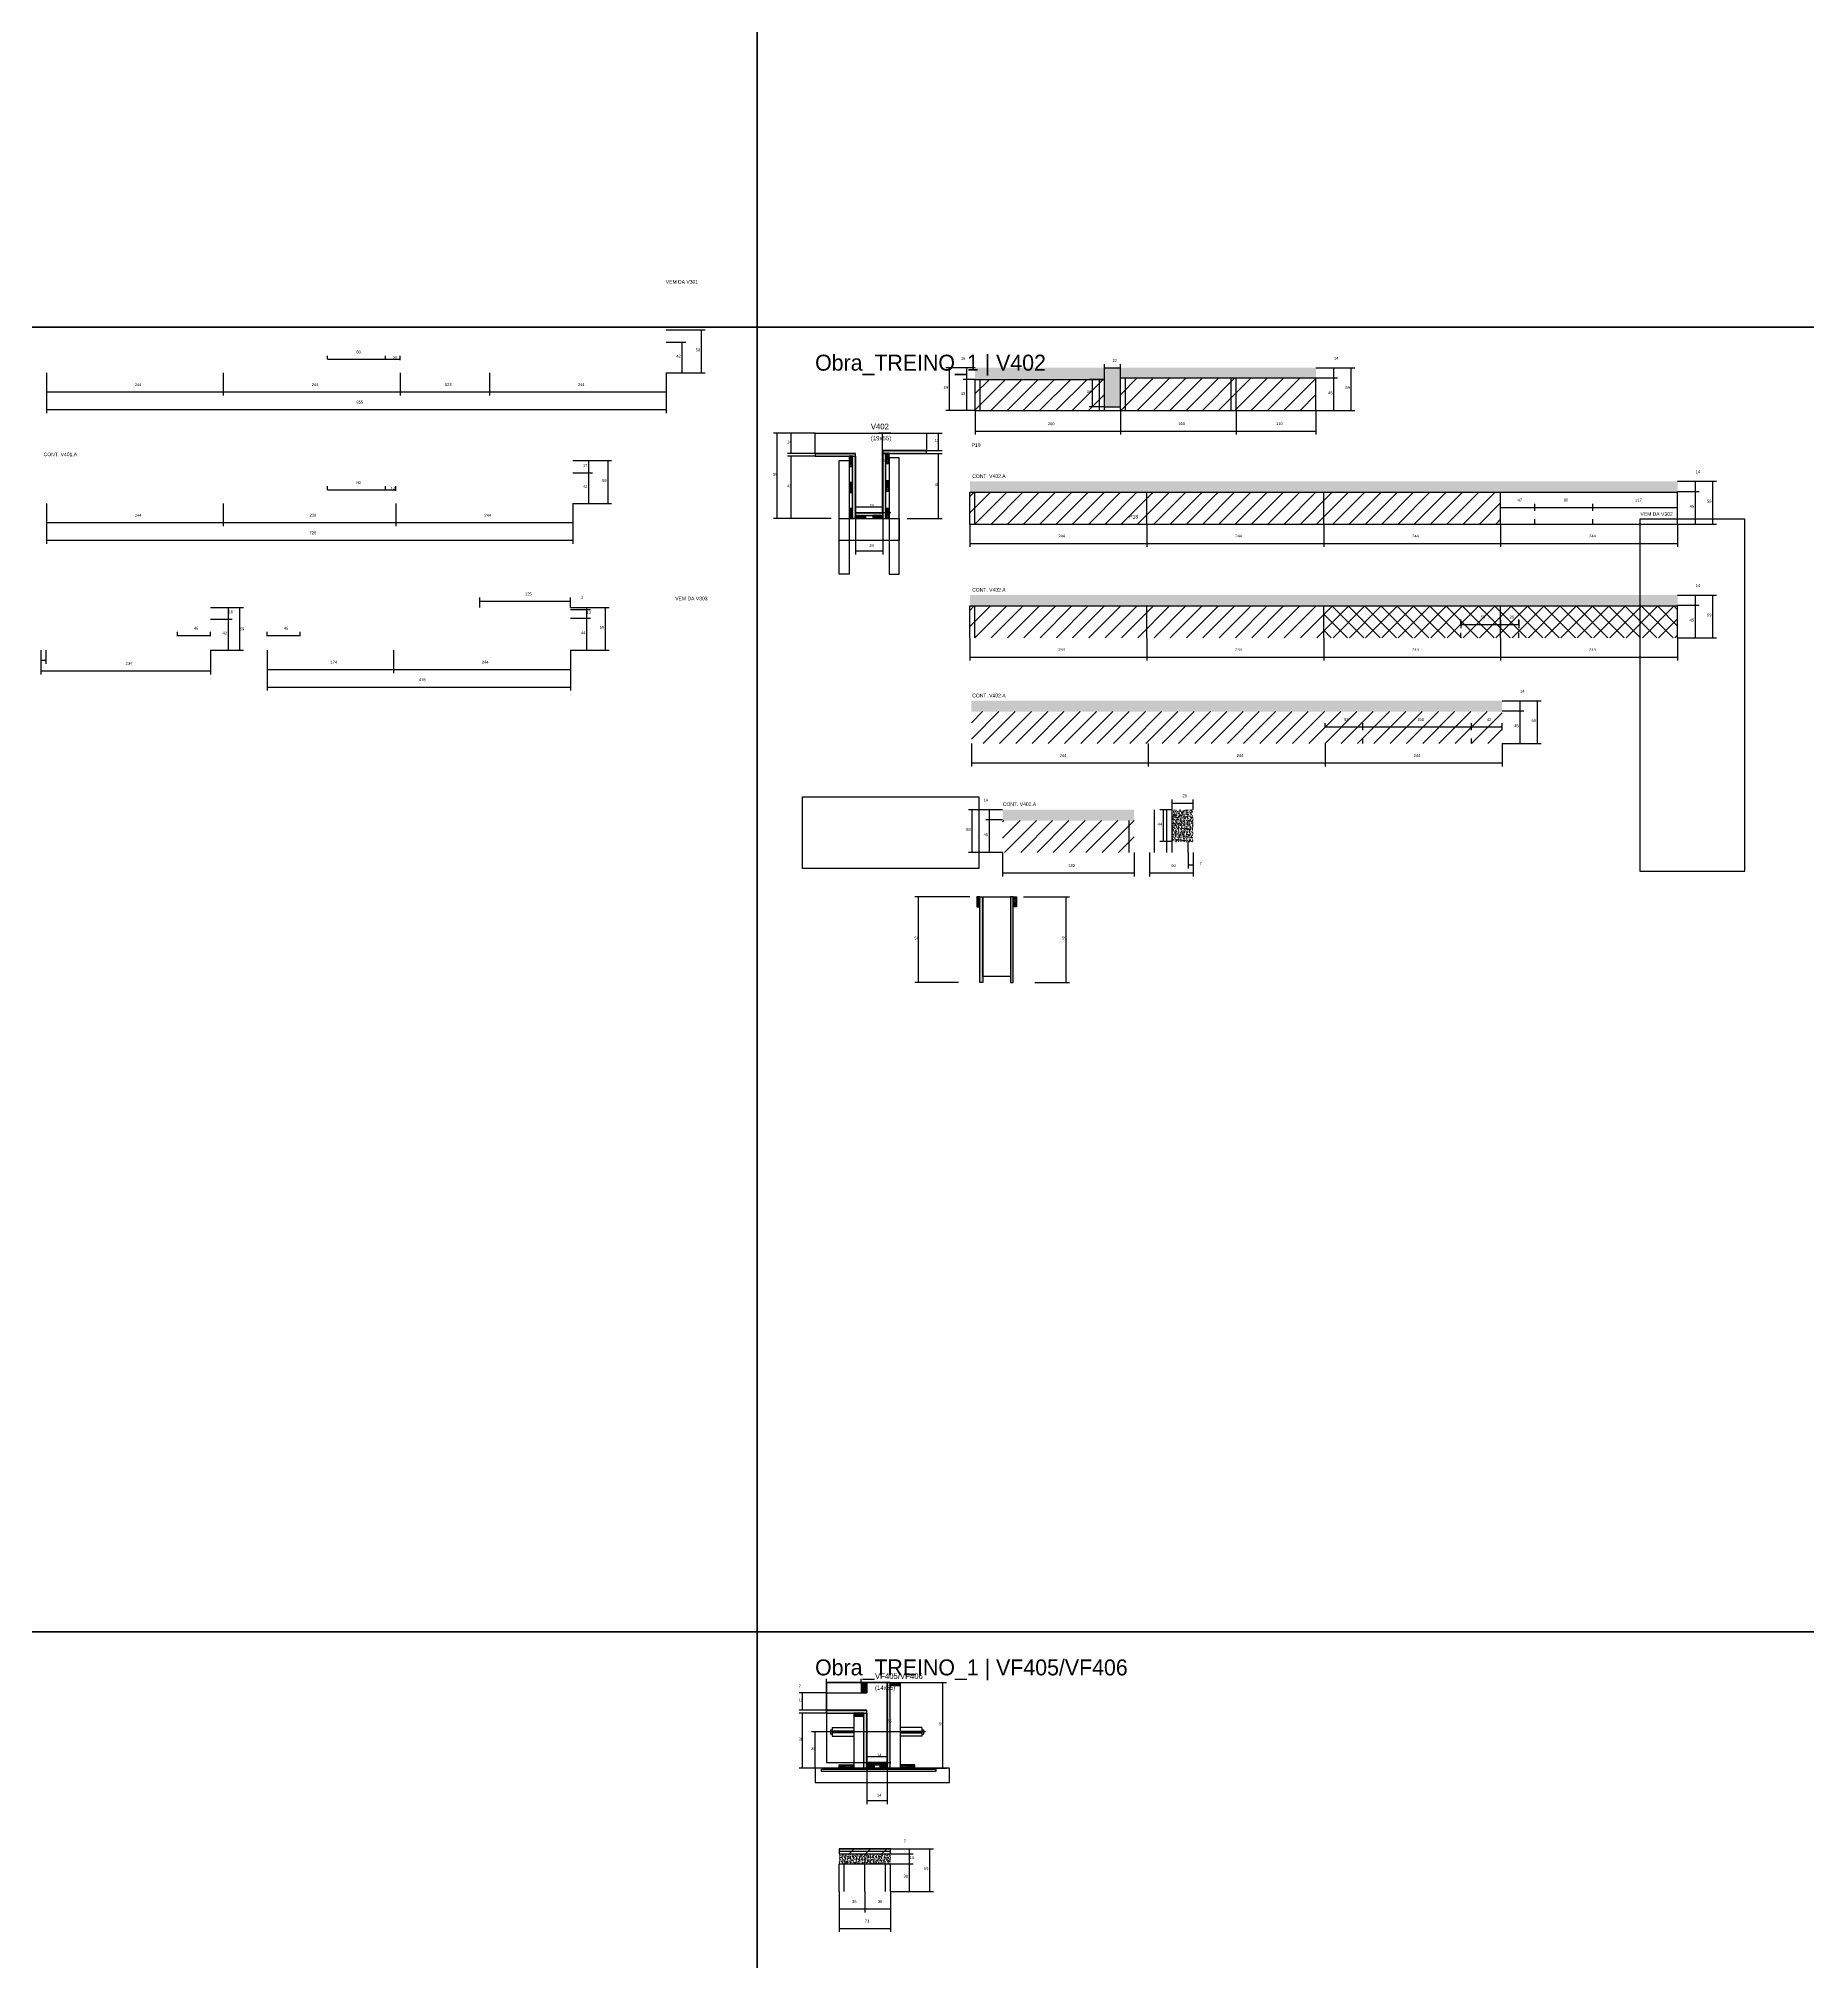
# Model space of a CAD drawing. Header units: metres. Extents: x -41 to 34840, y -36000 to 1848.
# Drawn here: x 1909 to 4349, y -5855 to -3202 of the extents above; entities that cross this region are included whole.
import ezdxf

# ---------------------------------------------------------------- set-up
doc = ezdxf.new("R2010")
doc.units = ezdxf.units.M
for name, color, linetype in [('00 - FELIPE', 7, 'Continuous'), ('barrote', 126, 'Continuous'), ('CELL_BORDER', 8, 'Continuous'), ('CONCRETO', 251, 'Continuous'), ('COTA', 4, 'Continuous'), ('Cota Seção (2x)', 4, 'Continuous'), ('Hachura', 253, 'Continuous'), ('LABEL_ID', 3, 'Continuous'), ('Madeira', 126, 'Continuous'), ('NOMENCLATURA', 7, 'Continuous'), ('Painéis', 200, 'Continuous'), ('REAPROVEITAMENTO', 251, 'Continuous'), ('SARR_2.2x7', 40, 'Continuous'), ('SARR_3.5x7', 81, 'Continuous'), ('SCO-___-LAJ', 4, 'Continuous'), ('TENSOR', 2, 'Continuous'), ('Texto Seção', 7, 'Continuous')]:
    doc.layers.add(name, color=color, linetype=linetype)

msp = doc.modelspace()

# ---------------------------------------------------------------- hatches: boundary and pattern name
at = {"layer": 'COTA'}
h = msp.add_hatch(dxfattribs=at)
h.set_pattern_fill('AR-CONC', scale=0.03)
h.paths.add_polyline_path([(3401.2, -3710), (3401.2, -3670), (3401.2, -3670), (3670.7, -3670), (3670.7, -3670), (3670.7, -3656), (3670.7, -3656), (3200.7, -3656), (3200.7, -3656), (3200.7, -3672), (3200.7, -3672), (3379.2, -3672), (3379.2, -3672), (3379.2, -3710), (3379.2, -3710), (3401.2, -3710)])
h = msp.add_hatch(dxfattribs=at)
h.set_pattern_fill('AR-CONC', scale=0.03)
h.paths.add_polyline_path([(4169.5, -3827.7), (4169.5, -3812.7), (4169.5, -3812.7), (3193.5, -3812.7), (3193.5, -3812.7), (3193.5, -3827.7), (3193.5, -3827.7), (4169.5, -3827.7)])
h = msp.add_hatch(dxfattribs=at)
h.set_pattern_fill('AR-CONC', scale=0.03)
h.paths.add_polyline_path([(4169.5, -3984.6), (4169.5, -3969.6), (4169.5, -3969.6), (3193.5, -3969.6), (3193.5, -3969.6), (3193.5, -3984.6), (3193.5, -3984.6), (4169.5, -3984.6)])
h = msp.add_hatch(dxfattribs=at)
h.set_pattern_fill('AR-CONC', scale=0.03)
h.paths.add_polyline_path([(3195.5, -4115.4), (3195.5, -4130.4), (3195.5, -4130.4), (3927.5, -4130.4), (3927.5, -4130.4), (3927.5, -4115.4), (3927.5, -4115.4), (3195.5, -4115.4)])
h = msp.add_hatch(dxfattribs=at)
h.set_pattern_fill('AR-CONC', scale=0.03)
h.paths.add_polyline_path([(3238.5, -4265.7), (3238.5, -4280.7), (3238.5, -4280.7), (3420, -4280.7), (3420, -4280.7), (3420, -4265.7), (3420, -4265.7), (3238.5, -4265.7)])
h = msp.add_hatch(dxfattribs=at)
h.set_pattern_fill('AR-CONC', scale=0.03)
h.paths.add_polyline_path([(3501.3, -4309.7), (3501.3, -4265.7), (3501.3, -4265.7), (3472.3, -4265.7), (3472.3, -4265.7), (3472.3, -4309.7), (3472.3, -4309.7), (3501.3, -4309.7)])
h = msp.add_hatch(dxfattribs=at)
h.set_pattern_fill('AR-CONC', scale=0.03)
h.paths.add_polyline_path([(3013.2, -5706.2), (3013.2, -5720.2), (3013.2, -5720.2), (3084.2, -5720.2), (3084.2, -5720.2), (3084.2, -5706.2), (3084.2, -5706.2), (3013.2, -5706.2)])
at = {"layer": 'Hachura'}
h = msp.add_hatch(color=8, dxfattribs=at)
h.dxf.hatch_style = 1
h.paths.add_polyline_path([(3035.6, -3778.1), (3035.6, -3774.1), (3035.6, -3774.1), (2980, -3774.1), (2980, -3774.1), (2980, -3778.1), (2980, -3778.1), (3035.6, -3778.1)])
h = msp.add_hatch(dxfattribs=at)
h.set_pattern_fill('ANSI31', scale=0.5)
h.paths.add_polyline_path([(3027.2, -3792.1), (3031.6, -3792.1), (3031.6, -3792.1), (3031.6, -3778.1), (3031.6, -3778.1), (3027.2, -3778.1), (3027.2, -3778.1), (3027.2, -3792.1)])
h = msp.add_hatch(color=8, dxfattribs=at)
h.dxf.hatch_style = 1
h.paths.add_polyline_path([(3031.6, -3778.1), (3035.6, -3778.1), (3035.6, -3778.1), (3035.6, -3864.1), (3035.6, -3864.1), (3031.6, -3864.1), (3031.6, -3864.1), (3031.6, -3778.1)])
h = msp.add_hatch(color=8, dxfattribs=at)
h.dxf.hatch_style = 1
h.paths.add_polyline_path([(3133.6, -3774.1), (3133.6, -3770.1), (3133.6, -3770.1), (3073.6, -3770.1), (3073.6, -3770.1), (3073.6, -3774.1), (3073.6, -3774.1), (3133.6, -3774.1)])
h = msp.add_hatch(color=8, dxfattribs=at)
h.dxf.hatch_style = 1
h.paths.add_polyline_path([(3077.6, -3774.1), (3073.6, -3774.1), (3073.6, -3774.1), (3073.6, -3864.1), (3073.6, -3864.1), (3077.6, -3864.1), (3077.6, -3864.1), (3077.6, -3774.1)])
h = msp.add_hatch(dxfattribs=at)
h.set_pattern_fill('ANSI31', scale=0.5)
h.paths.add_polyline_path([(3077.6, -3788.1), (3082, -3788.1), (3082, -3788.1), (3082, -3774.1), (3082, -3774.1), (3077.6, -3774.1), (3077.6, -3774.1), (3077.6, -3788.1)])
h = msp.add_hatch(dxfattribs=at)
h.set_pattern_fill('ANSI31', scale=0.5)
h.paths.add_polyline_path([(3027.2, -3828.1), (3031.6, -3828.1), (3031.6, -3828.1), (3031.6, -3814.1), (3031.6, -3814.1), (3027.2, -3814.1), (3027.2, -3814.1), (3027.2, -3828.1)])
h = msp.add_hatch(dxfattribs=at)
h.set_pattern_fill('ANSI31', scale=0.5)
h.paths.add_polyline_path([(3077.6, -3826.1), (3082, -3826.1), (3082, -3826.1), (3082, -3812.1), (3082, -3812.1), (3077.6, -3812.1), (3077.6, -3812.1), (3077.6, -3826.1)])
h = msp.add_hatch(dxfattribs=at)
h.set_pattern_fill('ANSI31', scale=0.5)
h.paths.add_polyline_path([(3027.2, -3864.1), (3031.6, -3864.1), (3031.6, -3864.1), (3031.6, -3850.1), (3031.6, -3850.1), (3027.2, -3850.1), (3027.2, -3850.1), (3027.2, -3864.1)])
h = msp.add_hatch(color=8, dxfattribs=at)
h.dxf.hatch_style = 1
h.paths.add_polyline_path([(3073.6, -3859.7), (3073.6, -3856.1), (3073.6, -3856.1), (3035.6, -3856.1), (3035.6, -3856.1), (3035.6, -3859.7), (3035.6, -3859.7), (3073.6, -3859.7)])
h = msp.add_hatch(dxfattribs=at)
h.set_pattern_fill('ANSI31', scale=0.5)
h.paths.add_polyline_path([(3035.6, -3864.1), (3035.6, -3859.7), (3035.6, -3859.7), (3049.6, -3859.7), (3049.6, -3859.7), (3049.6, -3864.1), (3049.6, -3864.1), (3035.6, -3864.1)])
h = msp.add_hatch(dxfattribs=at)
h.set_pattern_fill('ANSI31', scale=0.5)
h.paths.add_polyline_path([(3073.6, -3864.1), (3073.6, -3859.7), (3073.6, -3859.7), (3059.6, -3859.7), (3059.6, -3859.7), (3059.6, -3864.1), (3059.6, -3864.1), (3073.6, -3864.1)])
h = msp.add_hatch(dxfattribs=at)
h.set_pattern_fill('ANSI31', scale=0.5)
h.paths.add_polyline_path([(3077.6, -3864.1), (3082, -3864.1), (3082, -3864.1), (3082, -3850.1), (3082, -3850.1), (3077.6, -3850.1), (3077.6, -3850.1), (3077.6, -3864.1)])
h = msp.add_hatch(dxfattribs=at)
h.set_pattern_fill('ANSI31', scale=0.5)
h.paths.add_polyline_path([(3202.9, -4399.9), (3207.3, -4399.9), (3207.3, -4399.9), (3207.3, -4385.9), (3207.3, -4385.9), (3202.9, -4385.9), (3202.9, -4385.9), (3202.9, -4399.9)])
h = msp.add_hatch(color=8, dxfattribs=at)
h.dxf.hatch_style = 1
h.paths.add_polyline_path([(3211.3, -4385.9), (3207.3, -4385.9), (3207.3, -4385.9), (3207.3, -4503.9), (3207.3, -4503.9), (3211.3, -4503.9), (3211.3, -4503.9), (3211.3, -4385.9)])
h = msp.add_hatch(color=8, dxfattribs=at)
h.dxf.hatch_style = 1
h.paths.add_polyline_path([(3253.3, -4385.9), (3249.3, -4385.9), (3249.3, -4385.9), (3249.3, -4503.9), (3249.3, -4503.9), (3253.3, -4503.9), (3253.3, -4503.9), (3253.3, -4385.9)])
h = msp.add_hatch(dxfattribs=at)
h.set_pattern_fill('ANSI31', scale=0.5)
h.paths.add_polyline_path([(3257.7, -4399.9), (3253.3, -4399.9), (3253.3, -4399.9), (3253.3, -4385.9), (3253.3, -4385.9), (3257.7, -4385.9), (3257.7, -4385.9), (3257.7, -4399.9)])
h = msp.add_hatch(dxfattribs=at)
h.set_pattern_fill('ANSI31', scale=0.5)
h.paths.add_polyline_path([(3043.4, -5484), (3047.8, -5484), (3047.8, -5484), (3047.8, -5470), (3047.8, -5470), (3043.4, -5470), (3043.4, -5470), (3043.4, -5484)])
h = msp.add_hatch(color=8, dxfattribs=at)
h.dxf.hatch_style = 1
h.paths.add_polyline_path([(3047.8, -5470), (3051.4, -5470), (3051.4, -5470), (3051.4, -5484), (3051.4, -5484), (3047.8, -5484), (3047.8, -5484), (3047.8, -5470)])
h = msp.add_hatch(color=8, dxfattribs=at)
h.dxf.hatch_style = 1
h.paths.add_polyline_path([(3083.4, -5470), (3079.4, -5470), (3079.4, -5470), (3079.4, -5588), (3079.4, -5588), (3083.4, -5588), (3083.4, -5588), (3083.4, -5470)])
h = msp.add_hatch(dxfattribs=at)
h.set_pattern_fill('ANSI31', scale=0.5)
h.paths.add_polyline_path([(3083.4, -5474.4), (3083.4, -5470), (3083.4, -5470), (3097.4, -5470), (3097.4, -5470), (3097.4, -5474.4), (3097.4, -5474.4), (3083.4, -5474.4)])
h = msp.add_hatch(color=8, dxfattribs=at)
h.dxf.hatch_style = 1
h.paths.add_polyline_path([(3051.4, -5512), (3051.4, -5508), (3051.4, -5508), (2995.8, -5508), (2995.8, -5508), (2995.8, -5512), (2995.8, -5512), (3051.4, -5512)])
h = msp.add_hatch(dxfattribs=at)
h.set_pattern_fill('ANSI31', scale=0.5)
h.paths.add_polyline_path([(3047.4, -5516.4), (3047.4, -5512), (3047.4, -5512), (3033.4, -5512), (3033.4, -5512), (3033.4, -5516.4), (3033.4, -5516.4), (3047.4, -5516.4)])
h = msp.add_hatch(color=8, dxfattribs=at)
h.dxf.hatch_style = 1
h.paths.add_polyline_path([(3051.4, -5508), (3047.4, -5508), (3047.4, -5508), (3047.4, -5588), (3047.4, -5588), (3051.4, -5588), (3051.4, -5588), (3051.4, -5508)])
h = msp.add_hatch(dxfattribs=at)
h.set_pattern_fill('ANSI31', scale=0.5)
h.paths.add_polyline_path([(3013.4, -5588), (3013.4, -5583.6), (3013.4, -5583.6), (3033.4, -5583.6), (3033.4, -5583.6), (3033.4, -5588), (3033.4, -5588), (3013.4, -5588)])
h = msp.add_hatch(color=8, dxfattribs=at)
h.dxf.hatch_style = 1
h.paths.add_polyline_path([(3079.4, -5583.6), (3079.4, -5580), (3079.4, -5580), (3051.4, -5580), (3051.4, -5580), (3051.4, -5583.6), (3051.4, -5583.6), (3079.4, -5583.6)])
h = msp.add_hatch(dxfattribs=at)
h.set_pattern_fill('ANSI31', scale=0.5)
h.paths.add_polyline_path([(3051.4, -5588), (3051.4, -5583.6), (3051.4, -5583.6), (3061.4, -5583.6), (3061.4, -5583.6), (3061.4, -5588), (3061.4, -5588), (3051.4, -5588)])
h = msp.add_hatch(dxfattribs=at)
h.set_pattern_fill('ANSI31', scale=0.5)
h.paths.add_polyline_path([(3079.4, -5588), (3079.4, -5583.6), (3079.4, -5583.6), (3069.4, -5583.6), (3069.4, -5583.6), (3069.4, -5588), (3069.4, -5588), (3079.4, -5588)])
h = msp.add_hatch(dxfattribs=at)
h.set_pattern_fill('ANSI31', scale=0.5)
h.paths.add_polyline_path([(3117.4, -5588), (3117.4, -5583.6), (3117.4, -5583.6), (3097.4, -5583.6), (3097.4, -5583.6), (3097.4, -5588), (3097.4, -5588), (3117.4, -5588)])
at = {"layer": 'REAPROVEITAMENTO'}
h = msp.add_hatch(dxfattribs=at)
h.set_pattern_fill('ANSI31', scale=5)
h.paths.add_polyline_path([(3379.2, -3715), (3379.2, -3672), (3379.2, -3672), (3200.7, -3672), (3200.7, -3672), (3200.7, -3715), (3200.7, -3715), (3379.2, -3715)])
h = msp.add_hatch(dxfattribs=at)
h.set_pattern_fill('ANSI31', scale=5)
h.paths.add_polyline_path([(3670.7, -3715), (3670.7, -3670), (3670.7, -3670), (3401.2, -3670), (3401.2, -3670), (3401.2, -3715), (3401.2, -3715), (3670.7, -3715)])
h = msp.add_hatch(dxfattribs=at)
h.set_pattern_fill('ANSI31', scale=5)
h.paths.add_polyline_path([(3925.5, -3871.7), (3925.5, -3827.7), (3925.5, -3827.7), (3193.5, -3827.7), (3193.5, -3827.7), (3193.5, -3871.7), (3193.5, -3871.7), (3925.5, -3871.7)])
h = msp.add_hatch(dxfattribs=at)
h.set_pattern_fill('ANSI31', scale=5)
h.paths.add_polyline_path([(3193.5, -3984.6), (3193.5, -4028.6), (3193.5, -4028.6), (3681.5, -4028.6), (3681.5, -4028.6), (3681.5, -3984.6), (3681.5, -3984.6), (3193.5, -3984.6)])
h = msp.add_hatch(dxfattribs=at)
h.set_pattern_fill('ANSI37', scale=5)
h.paths.add_polyline_path([(4169.5, -4028.6), (4169.5, -3984.6), (4169.5, -3984.6), (3681.5, -3984.6), (3681.5, -3984.6), (3681.5, -4028.6), (3681.5, -4028.6), (4169.5, -4028.6)])
h = msp.add_hatch(dxfattribs=at)
h.set_pattern_fill('ANSI31', scale=5)
h.paths.add_polyline_path([(3195.5, -4130.4), (3195.5, -4174.4), (3195.5, -4174.4), (3927.5, -4174.4), (3927.5, -4174.4), (3927.5, -4130.4), (3927.5, -4130.4), (3195.5, -4130.4)])
h = msp.add_hatch(dxfattribs=at)
h.set_pattern_fill('ANSI31', scale=5)
h.paths.add_polyline_path([(3420, -4324.7), (3420, -4280.7), (3420, -4280.7), (3238.5, -4280.7), (3238.5, -4280.7), (3238.5, -4324.7), (3238.5, -4324.7), (3420, -4324.7)])
h = msp.add_hatch(dxfattribs=at)
h.set_pattern_fill('ANSI31', scale=5)
h.paths.add_polyline_path([(3013.2, -5699.2), (3013.2, -5706.2), (3013.2, -5706.2), (3084.2, -5706.2), (3084.2, -5706.2), (3084.2, -5699.2), (3084.2, -5699.2), (3013.2, -5699.2)])

# ---------------------------------------------------------------- linework, layer by layer
for p, q in [((3001.4, -5535.1), (3001.4, -5541.1)), ((3001.4, -5535.1), (3003.4, -5535.1)), ((3003.4, -5541.1), (3001.4, -5541.1)), ((3003.4, -5532.1), (3003.4, -5544.1)), ((3003.4, -5532.1), (3033.4, -5532.1)), ((3033.4, -5537.1), (3003.4, -5537.1)), ((3033.4, -5539.1), (3003.4, -5539.1)), ((3003.4, -5544.1), (3033.4, -5544.1)), ((3127.4, -5532.1), (3097.4, -5532.1)), ((3097.4, -5537.1), (3127.4, -5537.1)), ((3097.4, -5539.1), (3127.4, -5539.1)), ((3127.4, -5544.1), (3097.4, -5544.1)), ((3127.4, -5532.1), (3127.4, -5544.1)), ((3127.4, -5535.1), (3129.4, -5535.1)), ((3127.4, -5541.1), (3129.4, -5541.1)), ((3129.4, -5535.1), (3129.4, -5541.1))]:
    msp.add_line(p, q)
at = {"layer": '00 - FELIPE'}
msp.add_lwpolyline([(2962.8, -4248.2), (3205.7, -4248.2), (3205.7, -4346.8), (2962.8, -4346.8)], close=True, dxfattribs=at)
at = {"layer": 'barrote'}
msp.add_lwpolyline([(2980, -5608), (3165.2, -5608), (3165.2, -5588), (2980, -5588)], close=True, dxfattribs=at)
at = {"layer": 'CELL_BORDER'}
for points in [[(0, -3600), (2900, -3600), (2900, -1800), (0, -1800)], [(2900, -3600), (5800, -3600), (5800, -1800), (2900, -1800)], [(0, -5400), (2900, -5400), (2900, -3600), (0, -3600)], [(2900, -5400), (5800, -5400), (5800, -3600), (2900, -3600)], [(0, -7200), (2900, -7200), (2900, -5400), (0, -5400)], [(2900, -7200), (5800, -7200), (5800, -5400), (2900, -5400)]]:
    msp.add_lwpolyline(points, close=True, dxfattribs=at)
at = {"layer": 'CONCRETO'}
for points in [[(2980, -3774.1), (2980, -3746.1), (3133.6, -3746.1), (3133.6, -3770.1), (3073.6, -3770.1), (3073.6, -3856.1), (3035.6, -3856.1), (3035.6, -3774.1)], [(3211.3, -4385.9), (3211.3, -4385.9), (3249.3, -4385.9), (3249.3, -4413.9), (3249.3, -4413.9), (3249.3, -4495.9), (3211.3, -4495.9), (3211.3, -4385.9)], [(2995.8, -5508), (2995.8, -5484), (3051.4, -5484), (3051.4, -5470), (3079.4, -5470), (3079.4, -5580), (3051.4, -5580), (3051.4, -5508)], [(2995.8, -5580), (3079.4, -5580), (3079.4, -5470), (2995.8, -5470)]]:
    msp.add_lwpolyline(points, close=True, dxfattribs=at)
at = {"layer": 'COTA'}
for p, q in [((2774.8, -3620.9), (2801.8, -3620.9)), ((2796.8, -3662.9), (2796.8, -3620.9)), ((2307.3, -3644.4), (2307.3, -3639.4)), ((2307.3, -3644.4), (2387.3, -3644.4)), ((2387.3, -3644.4), (2387.3, -3639.4)), ((3200.7, -3656), (3160.4, -3656)), ((3165.4, -3715), (3165.4, -3656)), ((3200.7, -3656), (3184.2, -3656)), ((3189.2, -3672), (3189.2, -3656)), ((3379.2, -3672), (3379.2, -3651)), ((3379.2, -3656), (3401.2, -3656)), ((3401.2, -3670), (3401.2, -3651)), ((3670.7, -3656), (3700.6, -3656)), ((3670.7, -3656), (3724.5, -3656)), ((3695.6, -3670), (3695.6, -3656)), ((3719.5, -3715), (3719.5, -3656)), ((1919.8, -3662.9), (1919.8, -3694.4)), ((1919.8, -3662.9), (1919.8, -3718.7)), ((2163.8, -3662.9), (2163.8, -3694.4)), ((2163.8, -3662.9), (2163.8, -3694.4)), ((2407.8, -3662.9), (2407.8, -3694.4)), ((2774.8, -3662.9), (2774.8, -3718.7)), ((2774.8, -3662.9), (2801.8, -3662.9)), ((3200.7, -3672), (3184.2, -3672)), ((3200.7, -3672), (3184.2, -3672)), ((3189.2, -3715), (3189.2, -3672)), ((3379.2, -3672), (3357.8, -3672)), ((3362.8, -3710), (3362.8, -3672)), ((3670.7, -3670), (3700.6, -3670)), ((3670.7, -3670), (3700.6, -3670)), ((3695.6, -3715), (3695.6, -3670)), ((1919.8, -3689.4), (2163.8, -3689.4)), ((1919.8, -3713.7), (2774.8, -3713.7)), ((2163.8, -3689.4), (2407.8, -3689.4)), ((3379.2, -3710), (3357.8, -3710)), ((3200.7, -3715), (3160.4, -3715)), ((3200.7, -3715), (3184.2, -3715)), ((3200.7, -3715), (3200.7, -3748.3)), ((3401.2, -3715), (3401.2, -3748.3)), ((3401.2, -3715), (3401.2, -3748.3)), ((3560.7, -3715), (3560.7, -3748.3)), ((3560.7, -3715), (3560.7, -3748.3)), ((3670.7, -3715), (3700.6, -3715)), ((3670.7, -3715), (3724.5, -3715)), ((3670.7, -3715), (3670.7, -3748.3)), ((2980, -3746.1), (2922.6, -3746.1)), ((2927.6, -3864.1), (2927.6, -3746.1)), ((2980, -3746.1), (2941.9, -3746.1)), ((2946.9, -3774.1), (2946.9, -3746.1)), ((3133.6, -3746.1), (3155.4, -3746.1)), ((3150.4, -3770.1), (3150.4, -3746.1)), ((3200.7, -3743.3), (3401.2, -3743.3)), ((3401.2, -3743.3), (3560.7, -3743.3)), ((3560.7, -3743.3), (3670.7, -3743.3)), ((2645.8, -3784.1), (2672.8, -3784.1)), ((2667.8, -3801.1), (2667.8, -3784.1)), ((2980, -3774.1), (2941.9, -3774.1)), ((2980, -3778.1), (2941.9, -3778.1)), ((2946.9, -3864.1), (2946.9, -3778.1)), ((3133.6, -3770.1), (3155.4, -3770.1)), ((3133.6, -3774.1), (3155.4, -3774.1)), ((3150.4, -3864.1), (3150.4, -3774.1)), ((2307.3, -3824.6), (2307.3, -3819.6)), ((2387.3, -3824.6), (2387.3, -3819.6)), ((2645.8, -3801.1), (2672.8, -3801.1)), ((2645.8, -3801.1), (2672.8, -3801.1)), ((2667.8, -3843.1), (2667.8, -3801.1)), ((4169.5, -3812.7), (4199.4, -3812.7)), ((4169.5, -3812.7), (4223.2, -3812.7)), ((4194.4, -3826.7), (4194.4, -3812.7)), ((4218.2, -3871.7), (4218.2, -3812.7)), ((1919.8, -3843.1), (1919.8, -3874.7)), ((1919.8, -3843.1), (1919.8, -3898.9)), ((2163.8, -3843.1), (2163.8, -3874.7)), ((2163.8, -3843.1), (2163.8, -3874.7)), ((2307.3, -3824.6), (2387.3, -3824.6)), ((2401.8, -3843.1), (2401.8, -3874.7)), ((2645.8, -3843.1), (2645.8, -3898.9)), ((2645.8, -3843.1), (2672.8, -3843.1)), ((3925.5, -3849.7), (3925.5, -3843.7)), ((3972.5, -3848.7), (3972.5, -3843.6)), ((3972.5, -3849.7), (3972.5, -3843.7)), ((4052.5, -3848.6), (4052.5, -3843.6)), ((4052.5, -3848.7), (4052.5, -3843.6)), ((4169.5, -3826.7), (4199.4, -3826.7)), ((4169.5, -3826.7), (4199.4, -3826.7)), ((4169.5, -3853.2), (4169.5, -3843.6)), ((4194.4, -3871.7), (4194.4, -3826.7)), ((1919.8, -3869.7), (2163.8, -3869.7)), ((2163.8, -3869.7), (2401.8, -3869.7)), ((3002, -3864.1), (2922.6, -3864.1)), ((3002, -3864.1), (2941.9, -3864.1)), ((3035.6, -3864.1), (3035.6, -3913.8)), ((3073.6, -3864.1), (3073.6, -3913.8)), ((3107.2, -3864.1), (3155.4, -3864.1)), ((3193.5, -3871.7), (3193.5, -3903.3)), ((3437.5, -3871.7), (3437.5, -3903.3)), ((3437.5, -3871.7), (3437.5, -3903.3)), ((3681.5, -3871.7), (3681.5, -3903.3)), ((3681.5, -3871.7), (3681.5, -3903.3)), ((3925.5, -3848.7), (3972.5, -3848.7)), ((3925.5, -3871.7), (3925.5, -3903.3)), ((3925.5, -3871.7), (3925.5, -3903.3)), ((3972.5, -3848.6), (4052.5, -3848.6)), ((4052.5, -3848.6), (4169.5, -3848.6)), ((4169.5, -3871.7), (4199.4, -3871.7)), ((4169.5, -3871.7), (4223.2, -3871.7)), ((4169.5, -3871.7), (4169.5, -3903.3)), ((1919.8, -3893.9), (2645.8, -3893.9)), ((3193.5, -3898.3), (3437.5, -3898.3)), ((3437.5, -3898.3), (3681.5, -3898.3)), ((3681.5, -3898.3), (3925.5, -3898.3)), ((3925.5, -3898.3), (4169.5, -3898.3)), ((3035.6, -3908.8), (3073.6, -3908.8)), ((2517.5, -3986.7), (2517.5, -3973.2)), ((2517.5, -3978.2), (2642.5, -3978.2)), ((2642.5, -3986.7), (2642.5, -3973.2)), ((4169.5, -3969.6), (4199.4, -3969.6)), ((4169.5, -3969.6), (4223.2, -3969.6)), ((4194.4, -3983.6), (4194.4, -3969.6)), ((4218.2, -4028.6), (4218.2, -3969.6)), ((2146, -3986.7), (2175.9, -3986.7)), ((2146, -3986.7), (2191.6, -3986.7)), ((2146, -4002.7), (2175.9, -4002.7)), ((2146, -4002.7), (2175.9, -4002.7)), ((2170.9, -4002.7), (2170.9, -3986.7)), ((2170.9, -4045.7), (2170.9, -4002.7)), ((2186.6, -4045.7), (2186.6, -3986.7)), ((2642.5, -3986.7), (2670.1, -3986.7)), ((2642.5, -3986.7), (2696.1, -3986.7)), ((2642.5, -3989.7), (2670.1, -3989.7)), ((2642.5, -3989.7), (2670.1, -3989.7)), ((2642.5, -4001.7), (2670.1, -4001.7)), ((2642.5, -4001.7), (2670.1, -4001.7)), ((2665.1, -3989.7), (2665.1, -3986.7)), ((2665.1, -4001.7), (2665.1, -3989.7)), ((2665.1, -4045.7), (2665.1, -4001.7)), ((2691.1, -4045.7), (2691.1, -3986.7)), ((3925.5, -4010.1), (3925.5, -4005.1)), ((4169.5, -3983.6), (4199.4, -3983.6)), ((4169.5, -3983.6), (4199.4, -3983.6)), ((4194.4, -4028.6), (4194.4, -3983.6)), ((2100.5, -4026.4), (2100.5, -4020.5)), ((2100.5, -4025.5), (2146, -4025.5)), ((2146, -4026.4), (2146, -4020.5)), ((2224.5, -4026.4), (2224.5, -4020.5)), ((2224.5, -4025.5), (2270, -4025.5)), ((2270, -4026.4), (2270, -4020.5)), ((3193.5, -4028.6), (3193.5, -4060.1)), ((3437.5, -4028.6), (3437.5, -4060.1)), ((3437.5, -4028.6), (3437.5, -4060.1)), ((3681.5, -4028.6), (3681.5, -4060.1)), ((3681.5, -4028.6), (3681.5, -4060.1)), ((3870.5, -4007.1), (3870.5, -4015.1)), ((3870.5, -4010.1), (3925.5, -4010.1)), ((3925.5, -4028.6), (3925.5, -4060.1)), ((3925.5, -4028.6), (3925.5, -4060.1)), ((4169.5, -4028.6), (4199.4, -4028.6)), ((4169.5, -4028.6), (4223.2, -4028.6)), ((4169.5, -4028.6), (4169.5, -4060.1)), ((1911.9, -4045.7), (1911.9, -4064.6)), ((1912, -4045.7), (1912, -4079)), ((1918.9, -4045.7), (1918.9, -4064.6)), ((2146, -4045.7), (2146, -4079)), ((2146, -4045.7), (2175.9, -4045.7)), ((2146, -4045.7), (2191.6, -4045.7)), ((2224.5, -4045.7), (2224.5, -4077.3)), ((2224.5, -4045.7), (2224.5, -4101.5)), ((2398.5, -4045.7), (2398.5, -4077.3)), ((2398.5, -4045.7), (2398.5, -4077.3)), ((2642.5, -4045.7), (2642.5, -4077.3)), ((2642.5, -4045.7), (2642.5, -4101.5)), ((2642.5, -4045.7), (2670.1, -4045.7)), ((2642.5, -4045.7), (2696.1, -4045.7)), ((3193.5, -4055.1), (3437.5, -4055.1)), ((3437.5, -4055.1), (3681.5, -4055.1)), ((3681.5, -4055.1), (3925.5, -4055.1)), ((3925.5, -4055.1), (4169.5, -4055.1)), ((1911.9, -4059.6), (1918.9, -4059.6)), ((1912, -4074), (2146, -4074)), ((2224.5, -4072.3), (2398.5, -4072.3)), ((2398.5, -4072.3), (2642.5, -4072.3)), ((2224.5, -4096.5), (2642.5, -4096.5)), ((3927.5, -4115.4), (3957.4, -4115.4)), ((3927.5, -4115.4), (3981.3, -4115.4)), ((3927.5, -4129.4), (3957.4, -4129.4)), ((3927.5, -4129.4), (3957.4, -4129.4)), ((3952.4, -4129.4), (3952.4, -4115.4)), ((3952.4, -4174.4), (3952.4, -4129.4)), ((3976.3, -4174.4), (3976.3, -4115.4)), ((3683.5, -4152.4), (3683.5, -4146.3)), ((3683.5, -4151.3), (3735.5, -4151.3)), ((3735.5, -4152.4), (3735.5, -4146.3)), ((3735.5, -4151.3), (3735.5, -4146.3)), ((3735.5, -4151.3), (3885.5, -4151.3)), ((3885.5, -4151.3), (3885.5, -4146.3)), ((3885.5, -4151.3), (3885.5, -4146.3)), ((3885.5, -4151.3), (3927.5, -4151.3)), ((3927.5, -4155.9), (3927.5, -4146.3)), ((3195.5, -4174.4), (3195.5, -4205.9)), ((3439.5, -4174.4), (3439.5, -4205.9)), ((3439.5, -4174.4), (3439.5, -4205.9)), ((3683.5, -4174.4), (3683.5, -4205.9)), ((3683.5, -4174.4), (3683.5, -4205.9)), ((3927.5, -4174.4), (3957.4, -4174.4)), ((3927.5, -4174.4), (3981.3, -4174.4)), ((3927.5, -4174.4), (3927.5, -4205.9)), ((3195.5, -4200.9), (3439.5, -4200.9)), ((3439.5, -4200.9), (3683.5, -4200.9)), ((3683.5, -4200.9), (3927.5, -4200.9)), ((3238.5, -4265.7), (3191.6, -4265.7)), ((3196.6, -4324.7), (3196.6, -4265.7)), ((3238.5, -4265.7), (3215.4, -4265.7)), ((3220.4, -4279.7), (3220.4, -4265.7)), ((3472.3, -4265.7), (3455.5, -4265.7)), ((3460.5, -4309.7), (3460.5, -4265.7)), ((3472.3, -4265.7), (3472.3, -4251.6)), ((3472.3, -4256.6), (3501.3, -4256.6)), ((3501.3, -4265.7), (3501.3, -4251.6)), ((3238.5, -4279.7), (3215.4, -4279.7)), ((3238.5, -4279.7), (3215.4, -4279.7)), ((3220.4, -4324.7), (3220.4, -4279.7)), ((3472.3, -4309.7), (3455.5, -4309.7)), ((3238.5, -4324.7), (3191.6, -4324.7)), ((3238.5, -4324.7), (3215.4, -4324.7)), ((3238.5, -4324.7), (3238.5, -4358)), ((3420, -4324.7), (3420, -4358)), ((3441.3, -4324.7), (3441.3, -4358)), ((3494.4, -4324.7), (3494.4, -4347)), ((3494.4, -4342), (3501.4, -4342)), ((3501.3, -4324.7), (3501.3, -4358)), ((3501.4, -4324.7), (3501.4, -4347)), ((3238.5, -4353), (3420, -4353)), ((3441.3, -4353), (3501.3, -4353)), ((3193.3, -4385.9), (3117.6, -4385.9)), ((3122.6, -4503.9), (3122.6, -4385.9)), ((3267.3, -4385.9), (3331.1, -4385.9)), ((3326.1, -4503.9), (3326.1, -4385.9)), ((3177.7, -4503.9), (3117.6, -4503.9)), ((3282.9, -4503.9), (3331.1, -4503.9)), ((2995.8, -5484), (2995.8, -5465)), ((3043.4, -5470), (3043.4, -5465)), ((2995.8, -5484), (2957.8, -5484)), ((2962.8, -5508), (2962.8, -5484)), ((2995.8, -5470), (3043.4, -5470)), ((3097.4, -5470), (3161.3, -5470)), ((3156.3, -5588), (3156.3, -5470)), ((2995.8, -5508), (2957.8, -5508)), ((2995.8, -5512), (2957.8, -5512)), ((2962.8, -5588), (2962.8, -5512)), ((2998.1, -5538.1), (2975, -5538.1)), ((2980, -5588), (2980, -5538.1)), ((3017.8, -5588), (2957.8, -5588)), ((2988.1, -5588), (2975, -5588)), ((3051.4, -5588), (3051.4, -5637.8)), ((3079.4, -5588), (3079.4, -5637.8)), ((3113, -5588), (3161.3, -5588)), ((3051.4, -5632.8), (3079.4, -5632.8)), ((3013.2, -5758.2), (3013.2, -5814)), ((3084.2, -5758.2), (3084.2, -5814)), ((3013.2, -5809), (3084.2, -5809))]:
    msp.add_line(p, q, dxfattribs=at)
at = {"layer": 'Cota Seção (2x)'}
for p, q in [((2774.8, -3603.9), (2828.4, -3603.9)), ((2823.4, -3662.9), (2823.4, -3603.9)), ((2387.3, -3644.4), (2387.3, -3639.4)), ((2387.3, -3644.4), (2407.8, -3644.4)), ((2407.8, -3645.6), (2407.8, -3639.4)), ((2407.8, -3662.9), (2407.8, -3694.4)), ((2530.8, -3662.9), (2530.8, -3694.4)), ((2530.8, -3662.9), (2530.8, -3694.4)), ((2774.8, -3662.9), (2774.8, -3694.4)), ((2774.8, -3662.9), (2828.4, -3662.9)), ((2407.8, -3689.4), (2530.8, -3689.4)), ((2530.8, -3689.4), (2774.8, -3689.4)), ((3084.6, -3746.1), (3068.1, -3746.1)), ((3073.1, -3856.1), (3073.1, -3746.1)), ((2645.8, -3784.1), (2699.4, -3784.1)), ((2694.4, -3843.1), (2694.4, -3784.1)), ((2387.3, -3824.6), (2387.3, -3819.6)), ((2401.8, -3825.9), (2401.8, -3819.6)), ((2387.3, -3824.6), (2401.8, -3824.6)), ((2401.8, -3843.1), (2401.8, -3874.7)), ((2645.8, -3843.1), (2645.8, -3874.7)), ((2645.8, -3843.1), (2699.4, -3843.1)), ((3035.6, -3864.1), (3035.6, -3843.1)), ((3073.6, -3864.1), (3073.6, -3843.1)), ((2401.8, -3869.7), (2645.8, -3869.7)), ((3035.6, -3848.1), (3073.6, -3848.1)), ((3084.6, -3856.1), (3068.1, -3856.1)), ((3925.5, -4004.3), (3925.5, -4015.1)), ((3950.5, -4004.3), (3950.5, -4015.1)), ((3925.5, -4010.1), (3950.5, -4010.1)), ((3079.4, -5580), (3079.4, -5470)), ((3079.4, -5470), (3084.4, -5470)), ((3051.4, -5588), (3051.4, -5567)), ((3079.4, -5588), (3079.4, -5567)), ((3051.4, -5572), (3079.4, -5572)), ((3079.4, -5580), (3084.4, -5580)), ((3084.2, -5699.2), (3115.2, -5699.2)), ((3084.2, -5699.2), (3143.3, -5699.2)), ((3110.2, -5706.2), (3110.2, -5699.2)), ((3138.3, -5758.2), (3138.3, -5699.2)), ((3084.2, -5706.2), (3115.2, -5706.2)), ((3084.2, -5706.2), (3115.2, -5706.2)), ((3084.2, -5720.2), (3115.2, -5720.2)), ((3084.2, -5720.2), (3115.2, -5720.2)), ((3110.2, -5720.2), (3110.2, -5706.2)), ((3110.2, -5758.2), (3110.2, -5720.2)), ((3013.2, -5758.2), (3013.2, -5787)), ((3013.2, -5782), (3048.7, -5782)), ((3048.7, -5758.2), (3048.7, -5787)), ((3048.7, -5758.2), (3048.7, -5787)), ((3048.7, -5782), (3084.2, -5782)), ((3084.2, -5758.2), (3115.2, -5758.2)), ((3084.2, -5758.2), (3143.3, -5758.2)), ((3084.2, -5758.2), (3084.2, -5787))]:
    msp.add_line(p, q, dxfattribs=at)
at = {"layer": 'Madeira'}
for points in [[(3027.2, -3792.1), (3031.6, -3792.1), (3031.6, -3778.1), (3027.2, -3778.1)], [(3077.6, -3788.1), (3082, -3788.1), (3082, -3774.1), (3077.6, -3774.1)], [(3027.2, -3828.1), (3031.6, -3828.1), (3031.6, -3814.1), (3027.2, -3814.1)], [(3077.6, -3826.1), (3082, -3826.1), (3082, -3812.1), (3077.6, -3812.1)], [(3027.2, -3864.1), (3031.6, -3864.1), (3031.6, -3850.1), (3027.2, -3850.1)], [(3035.6, -3864.1), (3035.6, -3859.7), (3049.6, -3859.7), (3049.6, -3864.1)], [(3073.6, -3864.1), (3073.6, -3859.7), (3059.6, -3859.7), (3059.6, -3864.1)], [(3077.6, -3864.1), (3082, -3864.1), (3082, -3850.1), (3077.6, -3850.1)], [(3202.9, -4399.9), (3207.3, -4399.9), (3207.3, -4385.9), (3202.9, -4385.9)], [(3257.7, -4399.9), (3253.3, -4399.9), (3253.3, -4385.9), (3257.7, -4385.9)], [(3043.4, -5484), (3047.8, -5484), (3047.8, -5470), (3043.4, -5470)], [(3083.4, -5474.4), (3083.4, -5470), (3097.4, -5470), (3097.4, -5474.4)], [(3083.4, -5470), (3097.4, -5470), (3097.4, -5588), (3083.4, -5588)], [(3047.4, -5516.4), (3047.4, -5512), (3033.4, -5512), (3033.4, -5516.4)], [(3047.4, -5512), (3033.4, -5512), (3033.4, -5588), (3047.4, -5588)], [(2980, -5608), (3165.2, -5608), (3165.2, -5588), (2980, -5588)], [(3013.4, -5588), (3013.4, -5583.6), (3033.4, -5583.6), (3033.4, -5588)], [(3051.4, -5588), (3051.4, -5583.6), (3061.4, -5583.6), (3061.4, -5588)], [(3079.4, -5588), (3079.4, -5583.6), (3069.4, -5583.6), (3069.4, -5588)], [(3117.4, -5588), (3117.4, -5583.6), (3097.4, -5583.6), (3097.4, -5588)]]:
    msp.add_lwpolyline(points, close=True, dxfattribs=at)
at = {"layer": 'Painéis'}
for p, q in [((3200.7, -3672), (3379.2, -3672)), ((3200.7, -3715), (3200.7, -3672)), ((3379.2, -3710), (3379.2, -3672)), ((3401.2, -3670), (3560.7, -3670)), ((3401.2, -3715), (3401.2, -3670)), ((3560.7, -3670), (3670.7, -3670)), ((3560.7, -3715), (3560.7, -3670)), ((3670.7, -3715), (3670.7, -3670)), ((3379.2, -3710), (3401.2, -3710)), ((3401.2, -3715), (3401.2, -3710)), ((3200.7, -3715), (3401.2, -3715)), ((3401.2, -3715), (3560.7, -3715)), ((3560.7, -3715), (3670.7, -3715)), ((2980, -3774.1), (3035.6, -3774.1)), ((3073.6, -3770.1), (3133.6, -3770.1)), ((3193.5, -3827.7), (4169.5, -3827.7)), ((3193.5, -3871.7), (3193.5, -3827.7)), ((3437.5, -3871.7), (3437.5, -3827.7)), ((3681.5, -3871.7), (3681.5, -3827.7)), ((3925.5, -3871.7), (3925.5, -3827.7)), ((4169.5, -3871.7), (4169.5, -3827.7)), ((3035.6, -3856.1), (3073.6, -3856.1)), ((3193.5, -3871.7), (4169.5, -3871.7)), ((3193.5, -3984.6), (4169.5, -3984.6)), ((3193.5, -4028.6), (3193.5, -3984.6)), ((3437.5, -4028.6), (3437.5, -3984.6)), ((3681.5, -4028.6), (3681.5, -3984.6)), ((3925.5, -4028.6), (3925.5, -3984.6)), ((4169.5, -4028.6), (4169.5, -3984.6)), ((3079.4, -5588), (3079.4, -5470)), ((2995.8, -5508), (3051.4, -5508)), ((2995.8, -5512), (2995.8, -5508)), ((3051.4, -5512), (3051.4, -5508)), ((3051.4, -5588), (3051.4, -5512)), ((3051.4, -5580), (3079.4, -5580)), ((3051.4, -5583.6), (3051.4, -5580)), ((3079.4, -5583.6), (3079.4, -5580)), ((3013.2, -5699.2), (3084.2, -5699.2)), ((3084.2, -5706.2), (3084.2, -5699.2)), ((3013.2, -5706.2), (3084.2, -5706.2)), ((3013.2, -5720.2), (3084.2, -5720.2)), ((3013.2, -5758.2), (3013.2, -5720.2)), ((3048.7, -5758.2), (3048.7, -5720.2)), ((3084.2, -5758.2), (3084.2, -5720.2))]:
    msp.add_line(p, q, dxfattribs=at)
for points in [[(3035.6, -3778.1), (3035.6, -3774.1), (2980, -3774.1), (2980, -3778.1)], [(3031.6, -3778.1), (3035.6, -3778.1), (3035.6, -3864.1), (3031.6, -3864.1)], [(3133.6, -3774.1), (3133.6, -3770.1), (3073.6, -3770.1), (3073.6, -3774.1)], [(3077.6, -3774.1), (3073.6, -3774.1), (3073.6, -3864.1), (3077.6, -3864.1)], [(3073.6, -3859.7), (3073.6, -3856.1), (3035.6, -3856.1), (3035.6, -3859.7)], [(3207.3, -4385.9), (3211.3, -4385.9), (3211.3, -4503.9), (3207.3, -4503.9)], [(3253.3, -4385.9), (3249.3, -4385.9), (3249.3, -4503.9), (3253.3, -4503.9)], [(3047.8, -5470), (3051.4, -5470), (3051.4, -5484), (3047.8, -5484)], [(3083.4, -5470), (3079.4, -5470), (3079.4, -5588), (3083.4, -5588)], [(3051.4, -5512), (3051.4, -5508), (2995.8, -5508), (2995.8, -5512)], [(3047.4, -5512), (3051.4, -5512), (3051.4, -5588), (3047.4, -5588)], [(3079.4, -5583.6), (3079.4, -5580), (3051.4, -5580), (3051.4, -5583.6)], [(3013.2, -5706.2), (3084.2, -5706.2), (3084.2, -5699.2), (3013.2, -5699.2)]]:
    msp.add_lwpolyline(points, close=True, dxfattribs=at)
at = {"layer": 'SARR_2.2x7'}
for p, q in [((3207.7, -3715), (3207.7, -3672)), ((3372.2, -3715), (3372.2, -3672)), ((3379.2, -3715), (3379.2, -3672)), ((3408.2, -3715), (3408.2, -3670)), ((3553.7, -3715), (3553.7, -3670)), ((3200.4, -3871.7), (3200.4, -3827.7)), ((3972.5, -3853.2), (3972.5, -3846.2)), ((4052.5, -3853.2), (4052.5, -3846.2)), ((3972.5, -3871.7), (3972.5, -3864.7)), ((4052.5, -3871.7), (4052.5, -3864.7)), ((3200.4, -4028.6), (3200.4, -3984.6)), ((3870.5, -4010.1), (3870.5, -4003.1)), ((3950.5, -4010.1), (3950.5, -4003.1)), ((3870.5, -4028.6), (3870.5, -4021.6)), ((3950.5, -4028.7), (3950.5, -4021.6)), ((3735.5, -4155.9), (3735.5, -4148.9)), ((3885.5, -4155.9), (3885.5, -4148.9)), ((3735.5, -4174.4), (3735.5, -4167.4)), ((3885.5, -4174.4), (3885.5, -4167.4)), ((3448.3, -4324.7), (3448.3, -4265.7)), ((3465.3, -4324.7), (3465.3, -4265.7)), ((3472.3, -4324.7), (3472.3, -4265.7)), ((3413.1, -4324.7), (3413.1, -4280.7)), ((3494.4, -4324.7), (3494.4, -4309.7)), ((3013.2, -5702.7), (3084.2, -5702.7)), ((3020.2, -5758.2), (3020.2, -5720.2)), ((3077.2, -5758.2), (3077.2, -5720.2))]:
    msp.add_line(p, q, dxfattribs=at)
at = {"layer": 'SARR_3.5x7'}
for points in [[(3013.2, -3784.1), (3027.2, -3784.1), (3027.2, -3940.6), (3013.2, -3940.6)], [(3096, -3780.1), (3082, -3780.1), (3082, -3940.6), (3096, -3940.6)], [(3013.2, -3864.1), (3096, -3864.1), (3096, -3894.2), (3013.2, -3894.2)]]:
    msp.add_lwpolyline(points, close=True, dxfattribs=at)
at = {"layer": 'SCO-___-LAJ'}
msp.add_lwpolyline([(2989, -5589.4), (3146.3, -5589.4), (3146.3, -5592.6), (2989, -5592.6)], close=True, dxfattribs=at)
at = {"layer": 'TENSOR'}
msp.add_line((3132.4, -5538.1), (2998.1, -5538.1), dxfattribs=at)
at = {"layer": 'Texto Seção'}
msp.add_lwpolyline([(4117.4, -4350.6), (4262.3, -4350.6), (4262.3, -3865), (4117.4, -3865)], close=True, dxfattribs=at)

# ---------------------------------------------------------------- texts
at = {"layer": 'COTA'}
for s, p in [('80', (2347.3, -3636.2)), ('42', (2788.7, -3641.9)), ('16', (3181, -3645)), ('22', (3390.2, -3648)), ('14', (3695.6, -3645)), ('244', (2041.8, -3681.3)), ('244', (2285.8, -3681.3)), ('59', (3157.3, -3685.5)), ('38', (3354.5, -3691)), ('59', (3711.3, -3685.5)), ('855', (2347.3, -3705.5)), ('43', (3180.9, -3693.5)), ('45', (3687.5, -3692.5)), ('200', (3301, -3735.2)), ('160', (3481, -3735.1)), ('110', (3615.7, -3735.2)), ('14', (2941.4, -3760.1)), ('12', (3144.9, -3758.1)), ('17', (2659.7, -3792.6)), ('80', (2347.3, -3816.5)), ('42', (2659.7, -3822.1)), ('59', (2922.1, -3805.1)), ('43', (2941.4, -3821.1)), ('45', (3144.9, -3819.1)), ('14', (4194.4, -3801.7)), ('47', (3949, -3840.6)), ('80', (4012.5, -3840.5)), ('117', (4111, -3840.6)), ('45', (4186.2, -3849.2)), ('59', (4210.1, -3842.2)), ('244', (2041.8, -3861.6)), ('238', (2282.8, -3861.4)), ('726', (2282.8, -3885.8)), ('19', (3054.6, -3903.3)), ('244', (3315.5, -3890.2)), ('244', (3559.5, -3890.2)), ('244', (3803.5, -3890.2)), ('244', (4047.5, -3890.2)), ('125', (2580, -3970)), ('3', (2656.9, -3974.6)), ('14', (4194.4, -3958.5)), ('16', (2170.9, -3994.7)), ('12', (2665.1, -3995.7)), ('55', (3898, -4002)), ('45', (4186.2, -4006.1)), ('59', (4210.1, -3999.1)), ('46', (2123.2, -4017.4)), ('43', (2162.6, -4024.2)), ('59', (2186.6, -4018.2)), ('46', (2247.3, -4017.4)), ('44', (2657, -4023.7)), ('59', (2682.9, -4016.2)), ('244', (3315.5, -4047)), ('244', (3559.5, -4047)), ('244', (3803.5, -4047)), ('244', (4047.5, -4047)), ('234', (2029, -4065.8)), ('174', (2311.5, -4064.2)), ('418', (2433.5, -4088.4)), ('244', (2520.5, -4064.2)), ('14', (3952.4, -4104.3)), ('52', (3709.5, -4143.2)), ('150', (3810.5, -4143.2)), ('42', (3906.5, -4143.2)), ('45', (3944.3, -4151.9)), ('59', (3968.1, -4144.9)), ('244', (3317.5, -4192.8)), ('244', (3561.5, -4192.8)), ('244', (3805.5, -4192.8)), ('29', (3486.8, -4248.5)), ('14', (3212.3, -4254.6)), ('59', (3188.4, -4295.2)), ('44', (3452.4, -4287.7)), ('45', (3212.3, -4302.2)), ('182', (3329.3, -4344.8)), ('60', (3471.3, -4344.9)), ('7', (3510.2, -4342)), ('59', (3117.1, -4444.9)), ('59', (3320.6, -4444.9)), ('7', (2957.3, -5477)), ('12', (2957.3, -5496)), ('59', (3150.8, -5529)), ('38', (2957.3, -5550)), ('25', (2974.5, -5563.1)), ('14', (3065.4, -5627.3)), ('71', (3048.7, -5800.9))]:
    msp.add_text(s, height=4, dxfattribs=at).set_placement(p)
at = {"layer": 'Cota Seção (2x)'}
for s, p in [('59', (2815.3, -3633.4)), ('20', (2397.6, -3644.4)), ('123', (2469.3, -3681.2)), ('244', (2652.8, -3681.3)), ('55', (3073.1, -3786.1)), ('59', (2686.3, -3813.6)), ('14', (2394.6, -3824.6)), ('19', (3054.6, -3848.1)), ('244', (2523.8, -3861.6)), ('25', (3938, -4002)), ('55', (3079.4, -5525)), ('14', (3065.4, -5572)), ('7', (3102.2, -5690.4)), ('14', (3110.2, -5713.2)), ('59', (3130.1, -5728.7)), ('38', (3102, -5739.2)), ('36', (3031, -5773.8)), ('36', (3066.5, -5773.8))]:
    msp.add_text(s, height=4, dxfattribs=at).set_placement(p)
at = {"layer": 'LABEL_ID'}
for s, p in [('Obra_TREINO_1 | V402', (2980, -3660)), ('Obra_TREINO_1 | VF405/VF406', (2980, -5460))]:
    msp.add_text(s, height=22, dxfattribs=at).set_placement(p)
at = {"layer": 'NOMENCLATURA'}
for s, p in [('P10', (3195.8, -3765.2)), ('P18', (3413.3, -3864))]:
    msp.add_text(s, height=5, dxfattribs=at).set_placement(p)
at = {"layer": 'Texto Seção'}
for s, height, p in [('VEM DA V301', 5, (2774.1, -3539.9)), ('V402', 8, (3056.8, -3741.1)), ('(19x55)', 6, (3056.8, -3756.1)), ('CONT. V401.A', 5, (1916, -3778)), ('CONT. V402.A', 5, (3196.7, -3808)), ('VEM DA V302', 5, (4118.3, -3860.3)), ('VEM DA V303', 5, (2787.1, -3976.9)), ('CONT. V402.A', 5, (3196.7, -3964.9)), ('CONT. V402.A', 5, (3196.7, -4110.7)), ('CONT. V402.A', 5, (3238.9, -4260.6)), ('VF405/VF406', 8, (3062.6, -5465)), ('(14x55)', 6, (3062.6, -5480))]:
    msp.add_text(s, height=height, dxfattribs=at).set_placement(p)

doc.saveas('drawing.dxf')
